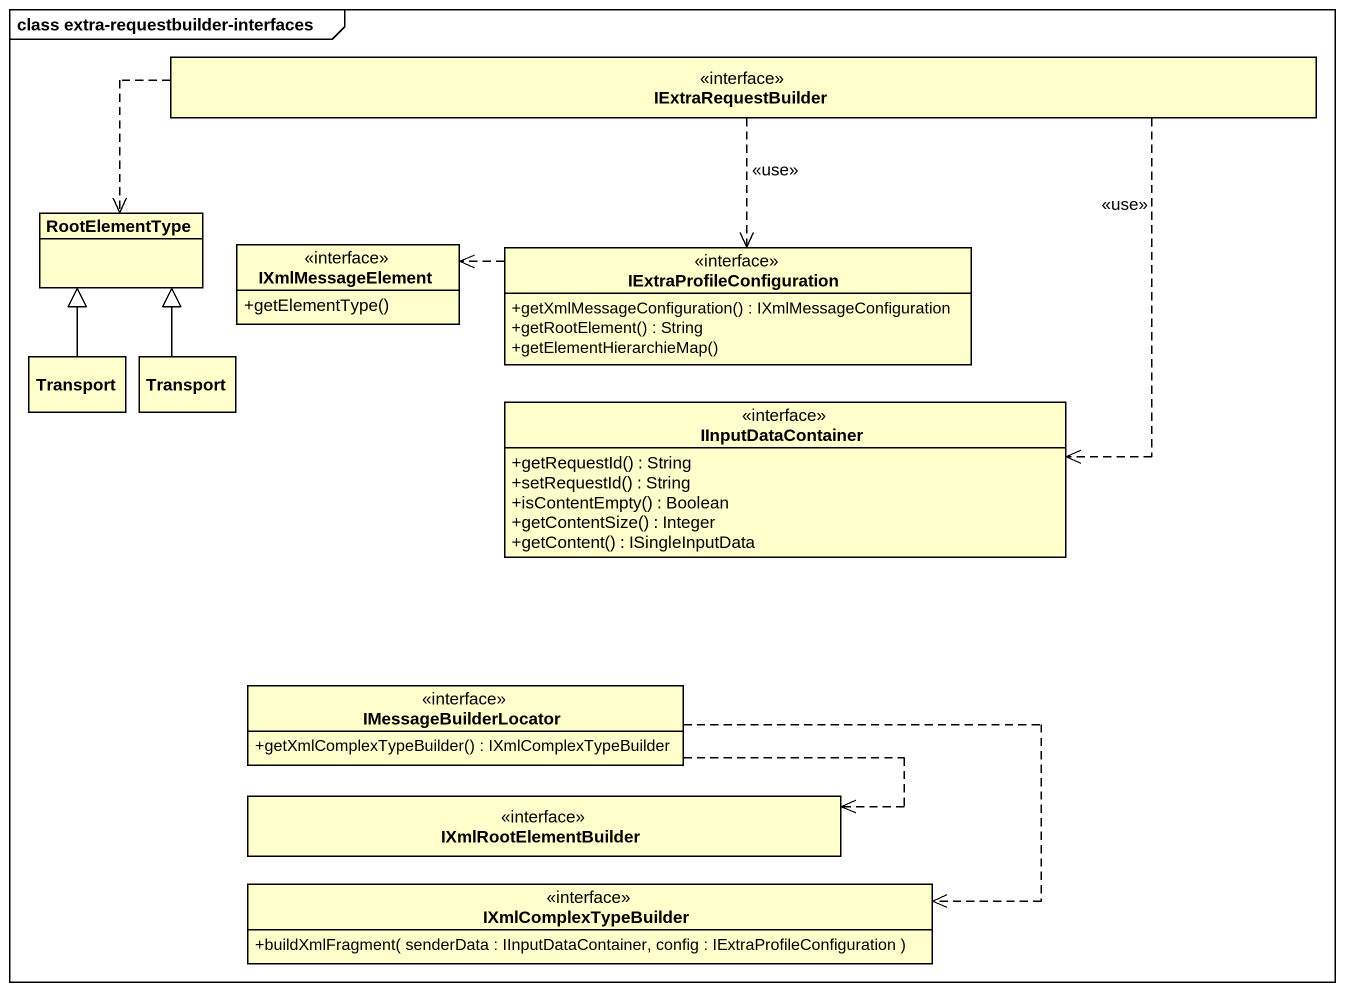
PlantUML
@startuml
mainframe class extra-requestbuilder-interfaces
hide circle
hide empty members
skinparam classAttributeIconSize 0
interface IExtraRequestBuilder
class RootElementType
interface IXmlMessageElement {
  +getElementType()
}
interface IExtraProfileConfiguration {
  +getXmlMessageConfiguration() : IXmlMessageConfiguration
  +getRootElement() : String
  +getElementHierarchieMap()
}
class Transport
class "Transport" as Transport_2
interface IInputDataContainer {
  +getRequestId() : String
  +setRequestId() : String
  +isContentEmpty() : Boolean
  +getContentSize() : Integer
  +getContent() : ISingleInputData
}
interface IMessageBuilderLocator {
  +getXmlComplexTypeBuilder() : IXmlComplexTypeBuilder
}
interface IXmlRootElementBuilder
interface IXmlComplexTypeBuilder {
  +buildXmlFragment( senderData : IInputDataContainer, config : IExtraProfileConfiguration )
}
IExtraRequestBuilder .left.> RootElementType
IExtraRequestBuilder ..> IExtraProfileConfiguration : <<use>>
IExtraRequestBuilder ..> IInputDataContainer : <<use>>
IExtraProfileConfiguration .left.> IXmlMessageElement
Transport -up-|> RootElementType
Transport_2 -up-|> RootElementType
IMessageBuilderLocator ..> IXmlRootElementBuilder
IMessageBuilderLocator ..> IXmlComplexTypeBuilder
@enduml
